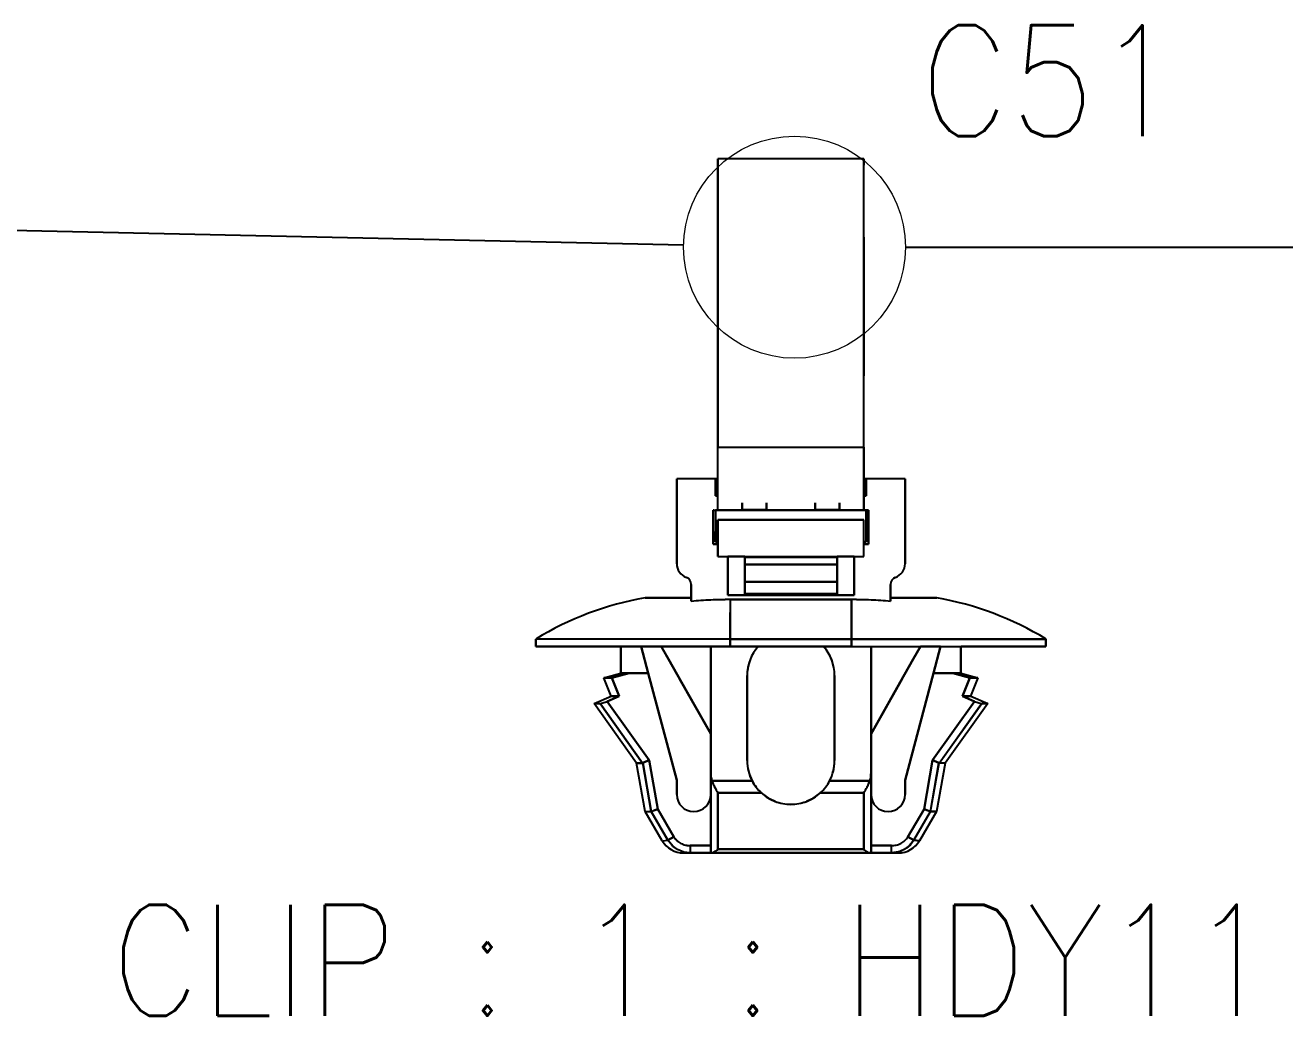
# Model space of a CAD drawing. Header units: inches. Extents: x 47316 to 59086, y 3141 to 11743.
# Drawn here: x 51145.6 to 51173.97, y 5806.72 to 5829.03 of the extents above; entities that cross this region are included whole.
import ezdxf

# ---------------------------------------------------------------- set-up
doc = ezdxf.new("R2010")
doc.units = ezdxf.units.IN
doc.header["$MEASUREMENT"] = 0
doc.styles.get("Standard").update_dxf_attribs({"font": ''})
doc.styles.get('Standard').set_extended_font_data('SimSun')
doc.linetypes.add('_VH_OTCON', pattern='A,0.0001,[7,VeSys.shx,S=0.1,R=0,X=0,Y=0],-0.4,[7,VeSys.shx,S=0.1,R=0,X=0,Y=0],-0.4,["X",Standard,S=1,R=0,X=-0.5,Y=-0.5],-0.0001,[7,VeSys.shx,S=0.1,R=0,X=0,Y=0],-0.4', length=1.2002)

msp = doc.modelspace()

# ---------------------------------------------------------------- linework, layer by layer
at = {"color": 7, "ltscale": 0.378897}
msp.add_line((51161.205, 5826.023), (51161.205, 5819.523), dxfattribs=at)
at = {"color": 7, "ltscale": 0.15}
for p, q in [((51164.489, 5826.023), (51161.205, 5826.023)), ((51161.205, 5819.523), (51164.489, 5819.523)), ((51161.205, 5819.523), (51164.489, 5819.523)), ((51164.489, 5817.887), (51161.205, 5817.887)), ((51161.205, 5817.887), (51164.489, 5817.887)), ((51161.205, 5817.066), (51164.489, 5817.066)), ((51161.205, 5817.066), (51164.489, 5817.066)), ((51164.489, 5810.471), (51161.205, 5810.471)), ((51161.205, 5810.471), (51164.489, 5810.471))]:
    msp.add_line(p, q, dxfattribs=at)
at = {"color": 7, "ltscale": 0.215019}
msp.add_line((51161.205, 5821.556), (51161.205, 5826.023), dxfattribs=at)
at = {"color": 7, "ltscale": 0.315749}
msp.add_line((51161.205, 5826.023), (51161.205, 5820.085), dxfattribs=at)
at = {"color": 7, "ltscale": 0.378905}
msp.add_line((51161.205, 5819.523), (51161.205, 5826.023), dxfattribs=at)
at = {"color": 7, "ltscale": 0.315758}
msp.add_line((51161.205, 5826.023), (51161.205, 5820.085), dxfattribs=at)
at = {"color": 7, "ltscale": 0.378893}
msp.add_line((51164.489, 5819.523), (51164.489, 5826.023), dxfattribs=at)
at = {"color": 7, "ltscale": 0.0272}
msp.add_line((51164.489, 5825.876), (51164.489, 5826.023), dxfattribs=at)
at = {"color": 7, "ltscale": 0.37888}
msp.add_line((51164.489, 5819.523), (51164.489, 5826.023), dxfattribs=at)
at = {"color": 7, "ltscale": 0.027199}
msp.add_line((51164.489, 5826.023), (51164.489, 5825.876), dxfattribs=at)
at = {"color": 7, "ltscale": 0.179182}
msp.add_line((51161.205, 5821.779), (51161.205, 5825.702), dxfattribs=at)
at = {"color": 0, "linetype": '_VH_OTCON', "ltscale": 5}
for p, q in [((51119.429, 5824.974), (51160.43, 5824.083)), ((51165.429, 5824.029), (51218.929, 5824.029))]:
    msp.add_line(p, q, dxfattribs=at)
at = {"color": 7, "ltscale": 0.142589}
msp.add_line((51164.489, 5824.257), (51164.489, 5821.135), dxfattribs=at)
at = {"color": 7, "ltscale": 0.142593}
msp.add_line((51164.489, 5821.134), (51164.489, 5824.256), dxfattribs=at)
at = {"color": 7, "ltscale": 0.026669}
for p, q in [((51161.205, 5821.779), (51161.205, 5821.195)), ((51161.205, 5821.195), (51161.205, 5821.779)), ((51161.205, 5821.556), (51161.205, 5820.973))]:
    msp.add_line(p, q, dxfattribs=at)
at = {"color": 7, "ltscale": 0.108633}
msp.add_line((51161.205, 5818.817), (51161.205, 5821.195), dxfattribs=at)
at = {"color": 7, "ltscale": 0.076392}
msp.add_line((51161.205, 5819.523), (51161.205, 5821.195), dxfattribs=at)
at = {"color": 7, "ltscale": 0.098454}
msp.add_line((51161.205, 5818.817), (51161.205, 5820.973), dxfattribs=at)
at = {"color": 7, "ltscale": 0.057913}
msp.add_line((51161.205, 5818.817), (51161.205, 5820.085), dxfattribs=at)
at = {"color": 7, "ltscale": 0.0644}
for p, q in [((51161.205, 5818.114), (51161.205, 5819.523)), ((51161.205, 5818.114), (51161.205, 5819.523)), ((51164.489, 5819.523), (51164.489, 5818.114)), ((51164.489, 5818.114), (51164.489, 5819.523))]:
    msp.add_line(p, q, dxfattribs=at)
at = {"color": 7, "ltscale": 0.025}
for p, q in [((51160.275, 5818.27), (51160.275, 5818.817)), ((51162.3, 5818.114), (51161.752, 5818.114)), ((51162.3, 5818.114), (51161.752, 5818.114)), ((51162.3, 5818.106), (51161.752, 5818.106)), ((51163.941, 5818.114), (51163.394, 5818.114)), ((51163.941, 5818.114), (51163.394, 5818.114))]:
    msp.add_line(p, q, dxfattribs=at)
at = {"color": 7, "ltscale": 0.039999}
for p, q in [((51161.15, 5818.817), (51160.275, 5818.817)), ((51161.15, 5818.817), (51160.275, 5818.817)), ((51165.419, 5818.817), (51164.543, 5818.817)), ((51165.419, 5818.817), (51164.543, 5818.817))]:
    msp.add_line(p, q, dxfattribs=at)
at = {"color": 7, "ltscale": 0.022501}
for p, q in [((51160.275, 5818.817), (51160.275, 5818.325)), ((51160.275, 5818.817), (51160.275, 5818.325)), ((51165.419, 5818.817), (51165.419, 5818.325)), ((51165.419, 5818.325), (51165.419, 5818.817))]:
    msp.add_line(p, q, dxfattribs=at)
at = {"color": 7, "ltscale": 0.0175}
for p, q in [((51161.15, 5818.817), (51161.15, 5818.434)), ((51161.15, 5818.817), (51161.15, 5818.434)), ((51161.15, 5818.434), (51161.15, 5818.817)), ((51164.543, 5818.817), (51164.543, 5818.434)), ((51164.543, 5818.434), (51164.543, 5818.817))]:
    msp.add_line(p, q, dxfattribs=at)
at = {"color": 7, "ltscale": 0.002499}
for p, q in [((51161.205, 5818.817), (51161.15, 5818.817)), ((51164.543, 5818.817), (51164.489, 5818.817)), ((51161.15, 5818.434), (51161.205, 5818.434)), ((51161.205, 5818.434), (51161.15, 5818.434)), ((51164.489, 5818.434), (51164.543, 5818.434)), ((51164.543, 5818.434), (51164.489, 5818.434)), ((51161.096, 5818.106), (51161.15, 5818.106)), ((51161.096, 5818.106), (51161.15, 5818.106)), ((51164.598, 5818.106), (51164.543, 5818.106)), ((51164.543, 5818.106), (51164.598, 5818.106)), ((51164.543, 5818.106), (51164.598, 5818.106)), ((51161.15, 5817.394), (51161.205, 5817.394)), ((51161.205, 5817.394), (51161.15, 5817.394)), ((51161.15, 5817.394), (51161.205, 5817.394)), ((51164.489, 5817.394), (51164.543, 5817.394)), ((51164.543, 5817.394), (51164.489, 5817.394)), ((51164.489, 5817.394), (51164.543, 5817.394))]:
    msp.add_line(p, q, dxfattribs=at)
at = {"color": 7, "ltscale": 2.6e-05}
for p, q in [((51161.15, 5818.817), (51161.15, 5818.817)), ((51164.543, 5818.817), (51164.543, 5818.817))]:
    msp.add_line(p, q, dxfattribs=at)
at = {"color": 7, "ltscale": 0.064999}
for p, q in [((51160.275, 5818.325), (51160.275, 5816.902)), ((51160.275, 5818.325), (51160.275, 5816.902)), ((51165.419, 5818.325), (51165.419, 5816.902)), ((51165.419, 5816.902), (51165.419, 5818.325))]:
    msp.add_line(p, q, dxfattribs=at)
at = {"color": 7, "ltscale": 0.0625}
msp.add_line((51160.275, 5816.902), (51160.275, 5818.27), dxfattribs=at)
at = {"color": 7, "ltscale": 0.0075}
for p, q in [((51161.752, 5818.106), (51161.752, 5818.27)), ((51161.752, 5818.27), (51161.752, 5818.106)), ((51162.3, 5818.27), (51162.3, 5818.106)), ((51162.3, 5818.106), (51162.3, 5818.27)), ((51163.394, 5818.106), (51163.394, 5818.27)), ((51163.394, 5818.27), (51163.394, 5818.106)), ((51163.941, 5818.27), (51163.941, 5818.106)), ((51163.941, 5818.106), (51163.941, 5818.27)), ((51157.1, 5815.205), (51157.1, 5815.041)), ((51157.1, 5815.041), (51157.1, 5815.205)), ((51161.479, 5815.205), (51161.479, 5815.041)), ((51161.479, 5815.041), (51161.479, 5815.205)), ((51164.215, 5815.041), (51164.215, 5815.205)), ((51164.215, 5815.205), (51164.215, 5815.041)), ((51168.593, 5815.205), (51168.593, 5815.041)), ((51168.593, 5815.041), (51168.593, 5815.205)), ((51160.582, 5810.553), (51160.582, 5810.389)), ((51160.582, 5810.553), (51160.582, 5810.389)), ((51161.041, 5810.389), (51161.041, 5810.553)), ((51165.111, 5810.389), (51165.111, 5810.553)), ((51165.111, 5810.389), (51165.111, 5810.553))]:
    msp.add_line(p, q, dxfattribs=at)
at = {"color": 7, "ltscale": 0.000629}
msp.add_line((51161.109, 5818.106), (51161.096, 5818.106), dxfattribs=at)
at = {"color": 7, "ltscale": 0.035001}
for p, q in [((51161.096, 5818.106), (51161.096, 5817.34)), ((51161.096, 5817.34), (51161.096, 5818.106)), ((51164.598, 5817.34), (51164.598, 5818.106)), ((51164.598, 5817.34), (51164.598, 5818.106)), ((51164.598, 5818.106), (51164.598, 5817.34)), ((51161.479, 5815.041), (51161.479, 5815.807)), ((51161.479, 5815.041), (51161.479, 5815.807))]:
    msp.add_line(p, q, dxfattribs=at)
at = {"color": 7, "ltscale": 0.154999}
for p, q in [((51161.15, 5818.106), (51164.543, 5818.106)), ((51164.543, 5818.106), (51161.15, 5818.106))]:
    msp.add_line(p, q, dxfattribs=at)
at = {"color": 7, "ltscale": 0.032501}
for p, q in [((51161.15, 5818.106), (51161.15, 5817.394)), ((51161.15, 5818.106), (51161.15, 5817.394)), ((51164.543, 5818.106), (51164.543, 5817.394)), ((51164.543, 5817.394), (51164.543, 5818.106))]:
    msp.add_line(p, q, dxfattribs=at)
at = {"color": 7, "ltscale": 0.021939}
msp.add_line((51161.15, 5818.106), (51161.15, 5817.625), dxfattribs=at)
at = {"color": 7, "ltscale": 0.000322}
msp.add_line((51162.3, 5818.106), (51162.3, 5818.113), dxfattribs=at)
at = {"color": 7, "ltscale": 0.023056}
msp.add_line((51163.899, 5818.106), (51163.394, 5818.106), dxfattribs=at)
at = {"color": 7, "ltscale": 0.000368}
msp.add_line((51163.941, 5818.114), (51163.941, 5818.106), dxfattribs=at)
at = {"color": 7, "ltscale": 0.0375}
for p, q in [((51161.205, 5817.887), (51161.205, 5817.066)), ((51161.205, 5817.066), (51161.205, 5817.887)), ((51164.489, 5817.066), (51164.489, 5817.887)), ((51164.489, 5817.066), (51164.489, 5817.887))]:
    msp.add_line(p, q, dxfattribs=at)
at = {"color": 7, "ltscale": 0.010562}
msp.add_line((51161.15, 5817.394), (51161.15, 5817.625), dxfattribs=at)
at = {"color": 7, "ltscale": 0.002502}
msp.add_line((51161.205, 5817.34), (51161.205, 5817.394), dxfattribs=at)
at = {"color": 7, "ltscale": 0.004999}
for p, q in [((51161.096, 5817.34), (51161.205, 5817.34)), ((51161.205, 5817.34), (51161.096, 5817.34)), ((51164.489, 5817.34), (51164.598, 5817.34)), ((51164.598, 5817.34), (51164.489, 5817.34))]:
    msp.add_line(p, q, dxfattribs=at)
at = {"color": 7, "ltscale": 0.040002}
for p, q in [((51161.424, 5817.066), (51161.424, 5816.19)), ((51161.424, 5816.19), (51161.424, 5817.066)), ((51164.27, 5816.19), (51164.27, 5817.066)), ((51164.27, 5816.19), (51164.27, 5817.066)), ((51164.27, 5817.066), (51164.27, 5816.19))]:
    msp.add_line(p, q, dxfattribs=at)
at = {"color": 7, "ltscale": 0.017502}
for p, q in [((51161.807, 5817.066), (51161.424, 5817.066)), ((51164.27, 5817.066), (51163.887, 5817.066))]:
    msp.add_line(p, q, dxfattribs=at)
at = {"color": 7, "ltscale": 0.00087}
for p, q in [((51161.807, 5817.047), (51161.807, 5817.066)), ((51161.807, 5817.066), (51161.807, 5817.047)), ((51163.887, 5817.047), (51163.887, 5817.066)), ((51163.887, 5817.066), (51163.887, 5817.047))]:
    msp.add_line(p, q, dxfattribs=at)
at = {"color": 7, "ltscale": 0.023952}
msp.add_line((51161.807, 5816.542), (51161.807, 5817.066), dxfattribs=at)
at = {"color": 7, "ltscale": 0.007443}
for p, q in [((51161.807, 5816.884), (51161.807, 5817.047)), ((51161.807, 5817.047), (51161.807, 5816.884)), ((51163.887, 5816.884), (51163.887, 5817.047)), ((51163.887, 5817.047), (51163.887, 5816.884))]:
    msp.add_line(p, q, dxfattribs=at)
at = {"color": 7, "ltscale": 0.095001}
for p, q in [((51161.807, 5817.047), (51163.887, 5817.047)), ((51163.887, 5817.047), (51161.807, 5817.047)), ((51161.807, 5816.884), (51163.887, 5816.884)), ((51163.887, 5816.884), (51161.807, 5816.884)), ((51163.887, 5816.493), (51161.807, 5816.493)), ((51161.807, 5816.493), (51163.887, 5816.493)), ((51163.887, 5816.222), (51161.807, 5816.222))]:
    msp.add_line(p, q, dxfattribs=at)
at = {"color": 7, "ltscale": 0.017839}
for p, q in [((51161.807, 5816.493), (51161.807, 5816.884)), ((51161.807, 5816.884), (51161.807, 5816.493)), ((51163.887, 5816.493), (51163.887, 5816.884)), ((51163.887, 5816.884), (51163.887, 5816.493))]:
    msp.add_line(p, q, dxfattribs=at)
at = {"color": 7, "ltscale": 0.013786}
msp.add_line((51160.603, 5816.135), (51160.603, 5816.437), dxfattribs=at)
at = {"color": 7, "ltscale": 0.017471}
for p, q in [((51160.603, 5816.055), (51160.603, 5816.437)), ((51165.091, 5816.055), (51165.091, 5816.437))]:
    msp.add_line(p, q, dxfattribs=at)
at = {"color": 7, "ltscale": 0.017476}
for p, q in [((51160.603, 5816.437), (51160.603, 5816.055)), ((51165.091, 5816.437), (51165.091, 5816.055))]:
    msp.add_line(p, q, dxfattribs=at)
at = {"color": 7, "ltscale": 0.014789}
msp.add_line((51161.807, 5816.514), (51161.807, 5816.19), dxfattribs=at)
at = {"color": 7, "ltscale": 0.013841}
for p, q in [((51161.807, 5816.19), (51161.807, 5816.493)), ((51163.887, 5816.493), (51163.887, 5816.19))]:
    msp.add_line(p, q, dxfattribs=at)
at = {"color": 7, "ltscale": 0.012407}
for p, q in [((51161.807, 5816.222), (51161.807, 5816.493)), ((51163.887, 5816.222), (51163.887, 5816.493))]:
    msp.add_line(p, q, dxfattribs=at)
at = {"color": 7, "ltscale": 0.047501}
for p, q in [((51159.563, 5816.135), (51160.603, 5816.135)), ((51160.603, 5816.135), (51159.563, 5816.135)), ((51165.091, 5816.135), (51166.131, 5816.135)), ((51166.131, 5816.135), (51165.091, 5816.135))]:
    msp.add_line(p, q, dxfattribs=at)
at = {"color": 7, "ltscale": 0.00369}
for p, q in [((51160.603, 5816.055), (51160.603, 5816.135)), ((51165.091, 5816.135), (51165.091, 5816.055))]:
    msp.add_line(p, q, dxfattribs=at)
at = {"color": 7, "ltscale": 0.129999}
for p, q in [((51161.424, 5816.19), (51164.27, 5816.19)), ((51164.27, 5816.19), (51161.424, 5816.19))]:
    msp.add_line(p, q, dxfattribs=at)
at = {"color": 7, "ltscale": 0.040567}
for p, q in [((51161.479, 5816.093), (51161.479, 5815.205)), ((51164.215, 5816.093), (51164.215, 5815.205))]:
    msp.add_line(p, q, dxfattribs=at)
at = {"color": 7, "ltscale": 0.125}
for p, q in [((51164.215, 5816.093), (51161.479, 5816.093)), ((51161.479, 5816.093), (51164.215, 5816.093)), ((51164.215, 5815.205), (51161.479, 5815.205)), ((51161.479, 5815.205), (51164.215, 5815.205)), ((51164.215, 5815.041), (51161.479, 5815.041)), ((51161.479, 5815.041), (51164.215, 5815.041))]:
    msp.add_line(p, q, dxfattribs=at)
at = {"color": 7, "ltscale": 0.040569}
for p, q in [((51161.479, 5816.093), (51161.479, 5815.205)), ((51164.215, 5815.205), (51164.215, 5816.093))]:
    msp.add_line(p, q, dxfattribs=at)
at = {"color": 7, "ltscale": 0.001447}
msp.add_line((51163.887, 5816.222), (51163.887, 5816.19), dxfattribs=at)
at = {"color": 7, "ltscale": 0.02751}
msp.add_line((51164.215, 5815.205), (51164.215, 5815.807), dxfattribs=at)
msp.add_line((51164.215, 5815.205), (51164.215, 5815.807), dxfattribs=at)
at = {"color": 7, "ltscale": 0.2}
for p, q in [((51161.479, 5815.205), (51157.1, 5815.205)), ((51161.479, 5815.205), (51157.1, 5815.205)), ((51168.593, 5815.205), (51164.215, 5815.205)), ((51164.215, 5815.205), (51168.593, 5815.205)), ((51161.479, 5815.041), (51157.1, 5815.041)), ((51157.1, 5815.041), (51161.479, 5815.041)), ((51164.215, 5815.041), (51168.593, 5815.041)), ((51164.215, 5815.041), (51168.593, 5815.041))]:
    msp.add_line(p, q, dxfattribs=at)
at = {"color": 7, "ltscale": 0.087396}
for p, q in [((51157.1, 5815.041), (51159.014, 5815.041)), ((51168.593, 5815.041), (51166.68, 5815.041)), ((51168.593, 5815.041), (51166.68, 5815.041))]:
    msp.add_line(p, q, dxfattribs=at)
at = {"color": 7, "ltscale": 0.0875}
for p, q in [((51159.016, 5815.041), (51157.1, 5815.041)), ((51161.862, 5812.469), (51161.862, 5814.384)), ((51161.862, 5814.384), (51161.862, 5812.469)), ((51163.832, 5814.384), (51163.832, 5812.469)), ((51163.832, 5812.469), (51163.832, 5814.384)), ((51163.832, 5812.469), (51163.832, 5814.384))]:
    msp.add_line(p, q, dxfattribs=at)
at = {"color": 7, "ltscale": 0.027499}
for p, q in [((51159.016, 5814.439), (51159.016, 5815.041)), ((51159.016, 5815.041), (51159.016, 5814.439)), ((51166.678, 5814.439), (51166.678, 5815.041)), ((51166.678, 5815.041), (51166.678, 5814.439))]:
    msp.add_line(p, q, dxfattribs=at)
at = {"color": 7, "ltscale": 0.028456}
for p, q in [((51159.634, 5814.439), (51159.473, 5815.041)), ((51159.473, 5815.041), (51159.634, 5814.439)), ((51166.06, 5814.439), (51166.22, 5815.041)), ((51166.22, 5815.041), (51166.06, 5814.439))]:
    msp.add_line(p, q, dxfattribs=at)
at = {"color": 7, "ltscale": 0.020602}
for p, q in [((51159.473, 5815.041), (51159.924, 5815.041)), ((51166.22, 5815.041), (51165.769, 5815.041)), ((51166.22, 5815.041), (51165.769, 5815.041))]:
    msp.add_line(p, q, dxfattribs=at)
at = {"color": 7, "ltscale": 0.020749}
msp.add_line((51159.928, 5815.041), (51159.473, 5815.041), dxfattribs=at)
at = {"color": 7, "ltscale": 0.015289}
msp.add_line((51160.092, 5814.751), (51159.927, 5815.042), dxfattribs=at)
at = {"color": 7, "ltscale": 0.015242}
for p, q in [((51159.928, 5815.041), (51160.092, 5814.751)), ((51165.602, 5814.751), (51165.766, 5815.041))]:
    msp.add_line(p, q, dxfattribs=at)
at = {"color": 7, "ltscale": 0.089999}
for p, q in [((51161.041, 5815.041), (51161.041, 5813.071)), ((51161.041, 5813.071), (51161.041, 5815.041)), ((51164.653, 5813.071), (51164.653, 5815.041)), ((51164.653, 5815.041), (51164.653, 5813.071))]:
    msp.add_line(p, q, dxfattribs=at)
at = {"color": 7, "ltscale": 0.015215}
msp.add_line((51165.766, 5815.041), (51165.602, 5814.751), dxfattribs=at)
at = {"color": 7, "ltscale": 0.02697}
msp.add_line((51160.382, 5814.236), (51160.092, 5814.751), dxfattribs=at)
at = {"color": 7, "ltscale": 0.026985}
for p, q in [((51160.092, 5814.751), (51160.382, 5814.236)), ((51165.311, 5814.236), (51165.602, 5814.751))]:
    msp.add_line(p, q, dxfattribs=at)
at = {"color": 7, "ltscale": 0.02701}
msp.add_line((51165.602, 5814.751), (51165.311, 5814.236), dxfattribs=at)
at = {"color": 7, "ltscale": 0.018183}
msp.add_line((51158.633, 5814.329), (51159.016, 5814.439), dxfattribs=at)
at = {"color": 7, "ltscale": 0.008429}
for p, q in [((51158.817, 5814.329), (51158.633, 5814.329)), ((51166.712, 5813.919), (51166.896, 5813.919))]:
    msp.add_line(p, q, dxfattribs=at)
at = {"color": 7, "ltscale": 0.020195}
for p, q in [((51158.797, 5813.919), (51158.633, 5814.329)), ((51158.817, 5814.329), (51158.982, 5813.919)), ((51158.982, 5813.919), (51158.817, 5814.329)), ((51166.876, 5814.329), (51166.712, 5813.919)), ((51166.712, 5813.919), (51166.876, 5814.329)), ((51167.061, 5814.329), (51166.896, 5813.919))]:
    msp.add_line(p, q, dxfattribs=at)
at = {"color": 7, "ltscale": 0.008438}
msp.add_line((51158.633, 5814.329), (51158.818, 5814.329), dxfattribs=at)
at = {"color": 7, "ltscale": 0.002185}
msp.add_line((51158.724, 5814.329), (51158.676, 5814.329), dxfattribs=at)
at = {"color": 7, "ltscale": 0.018199}
for p, q in [((51159.201, 5814.439), (51158.817, 5814.329)), ((51158.817, 5814.329), (51159.201, 5814.439)), ((51166.493, 5814.439), (51166.876, 5814.329)), ((51166.876, 5814.329), (51166.493, 5814.439))]:
    msp.add_line(p, q, dxfattribs=at)
at = {"color": 7, "ltscale": 0.000342}
for p, q in [((51159.023, 5814.439), (51159.016, 5814.439)), ((51166.678, 5814.439), (51166.67, 5814.439))]:
    msp.add_line(p, q, dxfattribs=at)
at = {"color": 7, "ltscale": 0.006641}
msp.add_line((51159.016, 5814.439), (51159.161, 5814.439), dxfattribs=at)
at = {"color": 7, "ltscale": 0.002142}
msp.add_line((51159.063, 5814.439), (51159.016, 5814.439), dxfattribs=at)
at = {"color": 7, "ltscale": 0.00033}
for p, q in [((51159.016, 5814.439), (51159.023, 5814.439)), ((51166.671, 5814.439), (51166.678, 5814.439)), ((51166.896, 5813.919), (51166.889, 5813.919))]:
    msp.add_line(p, q, dxfattribs=at)
at = {"color": 7, "ltscale": 0.002136}
msp.add_line((51159.016, 5814.439), (51159.063, 5814.439), dxfattribs=at)
at = {"color": 7, "ltscale": 0.001825}
msp.add_line((51159.023, 5814.439), (51159.063, 5814.439), dxfattribs=at)
at = {"color": 7, "ltscale": 0.003674}
for p, q in [((51159.104, 5814.439), (51159.023, 5814.439)), ((51166.67, 5814.439), (51166.59, 5814.439))]:
    msp.add_line(p, q, dxfattribs=at)
at = {"color": 7, "ltscale": 0.006299}
msp.add_line((51159.201, 5814.439), (51159.063, 5814.439), dxfattribs=at)
at = {"color": 7, "ltscale": 0.006305}
msp.add_line((51159.063, 5814.439), (51159.201, 5814.439), dxfattribs=at)
at = {"color": 7, "ltscale": 0.00329}
msp.add_line((51159.176, 5814.439), (51159.104, 5814.439), dxfattribs=at)
at = {"color": 7, "ltscale": 0.019785}
for p, q in [((51159.634, 5814.439), (51159.201, 5814.439)), ((51159.201, 5814.439), (51159.634, 5814.439)), ((51166.06, 5814.439), (51166.493, 5814.439)), ((51166.493, 5814.439), (51166.06, 5814.439))]:
    msp.add_line(p, q, dxfattribs=at)
at = {"color": 7, "ltscale": 0.11383}
for p, q in [((51160.275, 5812.031), (51159.634, 5814.439)), ((51159.634, 5814.439), (51160.275, 5812.031)), ((51165.419, 5812.031), (51166.06, 5814.439)), ((51166.06, 5814.439), (51165.419, 5812.031))]:
    msp.add_line(p, q, dxfattribs=at)
at = {"color": 7, "ltscale": 0.065039}
msp.add_line((51161.041, 5813.071), (51160.341, 5814.31), dxfattribs=at)
at = {"color": 7, "ltscale": 0.064963}
msp.add_line((51165.352, 5814.309), (51164.653, 5813.071), dxfattribs=at)
at = {"color": 7, "ltscale": 0.008441}
for p, q in [((51166.678, 5814.439), (51166.493, 5814.439)), ((51166.493, 5814.439), (51166.678, 5814.439)), ((51166.897, 5813.919), (51166.712, 5813.919))]:
    msp.add_line(p, q, dxfattribs=at)
at = {"color": 7, "ltscale": 0.008432}
msp.add_line((51166.493, 5814.439), (51166.678, 5814.439), dxfattribs=at)
at = {"color": 7, "ltscale": 0.00434}
msp.add_line((51166.59, 5814.439), (51166.495, 5814.439), dxfattribs=at)
at = {"color": 7, "ltscale": 0.002209}
msp.add_line((51166.622, 5814.439), (51166.671, 5814.439), dxfattribs=at)
at = {"color": 7, "ltscale": 0.000286}
for p, q in [((51166.676, 5814.437), (51166.67, 5814.439)), ((51166.67, 5814.439), (51166.676, 5814.437))]:
    msp.add_line(p, q, dxfattribs=at)
at = {"color": 7, "ltscale": 0.018174}
msp.add_line((51166.678, 5814.439), (51167.06, 5814.329), dxfattribs=at)
at = {"color": 7, "ltscale": 0.004681}
for p, q in [((51166.979, 5814.329), (51166.876, 5814.329)), ((51166.876, 5814.329), (51166.979, 5814.329))]:
    msp.add_line(p, q, dxfattribs=at)
at = {"color": 7, "ltscale": 0.002823}
msp.add_line((51167.04, 5814.329), (51166.979, 5814.329), dxfattribs=at)
at = {"color": 7, "ltscale": 0.00282}
for p, q in [((51166.979, 5814.329), (51167.04, 5814.329)), ((51158.817, 5813.919), (51158.879, 5813.919))]:
    msp.add_line(p, q, dxfattribs=at)
at = {"color": 7, "ltscale": 0.000925}
msp.add_line((51167.061, 5814.329), (51167.04, 5814.329), dxfattribs=at)
at = {"color": 7, "ltscale": 0.000912}
for p, q in [((51167.04, 5814.329), (51167.06, 5814.329)), ((51158.797, 5813.919), (51158.817, 5813.919))]:
    msp.add_line(p, q, dxfattribs=at)
at = {"color": 7, "ltscale": 0.06116}
msp.add_line((51161.041, 5813.071), (51160.382, 5814.236), dxfattribs=at)
at = {"color": 7, "ltscale": 0.061156}
for p, q in [((51160.382, 5814.236), (51161.041, 5813.071)), ((51164.653, 5813.071), (51165.311, 5814.236))]:
    msp.add_line(p, q, dxfattribs=at)
at = {"color": 7, "ltscale": 0.040697}
msp.add_line((51161.041, 5813.274), (51161.041, 5814.165), dxfattribs=at)
at = {"color": 7, "ltscale": 0.040701}
msp.add_line((51161.041, 5814.165), (51161.041, 5813.274), dxfattribs=at)
at = {"color": 7, "ltscale": 0.061161}
msp.add_line((51165.311, 5814.236), (51164.653, 5813.071), dxfattribs=at)
at = {"color": 7, "ltscale": 0.019}
msp.add_line((51158.414, 5813.755), (51158.797, 5813.919), dxfattribs=at)
at = {"color": 7, "ltscale": 4.3e-05}
msp.add_line((51158.414, 5813.755), (51158.415, 5813.755), dxfattribs=at)
at = {"color": 7, "ltscale": 0.075271}
for p, q in [((51159.372, 5812.414), (51158.414, 5813.755)), ((51158.549, 5813.755), (51159.507, 5812.414)), ((51159.507, 5812.414), (51158.549, 5813.755)), ((51166.187, 5812.414), (51167.145, 5813.755)), ((51167.28, 5813.755), (51166.322, 5812.414))]:
    msp.add_line(p, q, dxfattribs=at)
at = {"color": 7, "ltscale": 4.9e-05}
msp.add_line((51158.414, 5813.755), (51158.415, 5813.755), dxfattribs=at)
at = {"color": 7, "ltscale": 0.000903}
msp.add_line((51158.415, 5813.755), (51158.435, 5813.755), dxfattribs=at)
at = {"color": 7, "ltscale": 0.000916}
msp.add_line((51158.415, 5813.755), (51158.435, 5813.755), dxfattribs=at)
at = {"color": 7, "ltscale": 0.005222}
msp.add_line((51158.435, 5813.755), (51158.549, 5813.755), dxfattribs=at)
at = {"color": 7, "ltscale": 0.005249}
msp.add_line((51158.435, 5813.755), (51158.55, 5813.755), dxfattribs=at)
at = {"color": 7, "ltscale": 0.013619}
for p, q in [((51158.982, 5813.919), (51158.708, 5813.802)), ((51158.708, 5813.802), (51158.982, 5813.919)), ((51166.712, 5813.919), (51166.986, 5813.802)), ((51166.986, 5813.802), (51166.712, 5813.919))]:
    msp.add_line(p, q, dxfattribs=at)
at = {"color": 7, "ltscale": 0.074459}
for p, q in [((51158.708, 5813.802), (51159.655, 5812.475)), ((51159.655, 5812.475), (51158.708, 5813.802)), ((51166.986, 5813.802), (51166.038, 5812.475)), ((51166.038, 5812.475), (51166.986, 5813.802))]:
    msp.add_line(p, q, dxfattribs=at)
at = {"color": 7, "ltscale": 0.0009}
msp.add_line((51158.816, 5813.919), (51158.797, 5813.919), dxfattribs=at)
at = {"color": 7, "ltscale": 0.002856}
msp.add_line((51158.804, 5813.919), (51158.867, 5813.919), dxfattribs=at)
at = {"color": 7, "ltscale": 0.002869}
msp.add_line((51158.867, 5813.919), (51158.804, 5813.919), dxfattribs=at)
at = {"color": 7, "ltscale": 0.002832}
msp.add_line((51158.878, 5813.919), (51158.816, 5813.919), dxfattribs=at)
at = {"color": 7, "ltscale": 0.004715}
msp.add_line((51158.982, 5813.919), (51158.878, 5813.919), dxfattribs=at)
at = {"color": 7, "ltscale": 0.004687}
msp.add_line((51158.879, 5813.919), (51158.982, 5813.919), dxfattribs=at)
at = {"color": 7, "ltscale": 0.075264}
msp.add_line((51166.187, 5812.414), (51167.144, 5813.755), dxfattribs=at)
at = {"color": 7, "ltscale": 0.004291}
msp.add_line((51166.806, 5813.919), (51166.712, 5813.919), dxfattribs=at)
at = {"color": 7, "ltscale": 0.003809}
msp.add_line((51166.889, 5813.919), (51166.806, 5813.919), dxfattribs=at)
at = {"color": 7, "ltscale": 0.001593}
msp.add_line((51166.855, 5813.919), (51166.89, 5813.919), dxfattribs=at)
at = {"color": 7, "ltscale": 0.000327}
msp.add_line((51166.89, 5813.919), (51166.897, 5813.919), dxfattribs=at)
at = {"color": 7, "ltscale": 0.019025}
msp.add_line((51166.897, 5813.919), (51167.28, 5813.755), dxfattribs=at)
at = {"color": 7, "ltscale": 0.006177}
msp.add_line((51167.144, 5813.755), (51167.28, 5813.755), dxfattribs=at)
at = {"color": 7, "ltscale": 0.006165}
for p, q in [((51167.28, 5813.755), (51167.145, 5813.755)), ((51166.322, 5812.414), (51166.187, 5812.414)), ((51166.322, 5812.414), (51166.187, 5812.414))]:
    msp.add_line(p, q, dxfattribs=at)
at = {"color": 7, "ltscale": 0.039936}
for p, q in [((51161.041, 5813.071), (51161.041, 5812.196)), ((51161.041, 5812.196), (51161.041, 5813.071)), ((51164.653, 5812.196), (51164.653, 5813.071)), ((51164.653, 5813.071), (51164.653, 5812.196))]:
    msp.add_line(p, q, dxfattribs=at)
at = {"color": 7, "ltscale": 0.048712}
msp.add_line((51161.041, 5812.004), (51161.041, 5813.071), dxfattribs=at)
at = {"color": 7, "ltscale": 0.006168}
for p, q in [((51159.507, 5812.414), (51159.372, 5812.414)), ((51159.372, 5812.414), (51159.507, 5812.414))]:
    msp.add_line(p, q, dxfattribs=at)
at = {"color": 7, "ltscale": 0.05076}
for p, q in [((51159.563, 5811.319), (51159.372, 5812.414)), ((51166.322, 5812.414), (51166.13, 5811.319))]:
    msp.add_line(p, q, dxfattribs=at)
at = {"color": 7, "ltscale": 0.002621}
for p, q in [((51159.511, 5812.415), (51159.564, 5812.437)), ((51159.564, 5812.437), (51159.511, 5812.415)), ((51166.13, 5812.437), (51166.183, 5812.415)), ((51166.183, 5812.415), (51166.13, 5812.437))]:
    msp.add_line(p, q, dxfattribs=at)
at = {"color": 7, "ltscale": 0.050773}
for p, q in [((51159.511, 5812.415), (51159.702, 5811.32)), ((51159.702, 5811.32), (51159.511, 5812.415)), ((51165.991, 5811.32), (51166.183, 5812.415))]:
    msp.add_line(p, q, dxfattribs=at)
at = {"color": 7, "ltscale": 0.000205}
for p, q in [((51159.564, 5812.437), (51159.568, 5812.439)), ((51159.568, 5812.439), (51159.564, 5812.437)), ((51166.126, 5812.439), (51166.13, 5812.437)), ((51166.13, 5812.437), (51166.126, 5812.439))]:
    msp.add_line(p, q, dxfattribs=at)
at = {"color": 7, "ltscale": 0.004321}
for p, q in [((51159.568, 5812.439), (51159.655, 5812.475)), ((51159.655, 5812.475), (51159.568, 5812.439)), ((51166.038, 5812.475), (51166.126, 5812.439)), ((51166.126, 5812.439), (51166.038, 5812.475))]:
    msp.add_line(p, q, dxfattribs=at)
at = {"color": 7, "ltscale": 0.051095}
for p, q in [((51159.655, 5812.475), (51159.848, 5811.373)), ((51159.848, 5811.373), (51159.655, 5812.475)), ((51166.038, 5812.475), (51165.846, 5811.373)), ((51165.846, 5811.373), (51166.038, 5812.475))]:
    msp.add_line(p, q, dxfattribs=at)
at = {"color": 7, "ltscale": 0.050769}
msp.add_line((51165.991, 5811.32), (51166.186, 5812.414), dxfattribs=at)
at = {"color": 7, "ltscale": 0.014999}
for p, q in [((51160.275, 5811.702), (51160.275, 5812.031)), ((51160.275, 5812.031), (51160.275, 5811.702)), ((51165.419, 5811.702), (51165.419, 5812.031)), ((51165.419, 5811.702), (51165.419, 5812.031)), ((51165.419, 5812.031), (51165.419, 5811.702))]:
    msp.add_line(p, q, dxfattribs=at)
at = {"color": 7, "ltscale": 0.082565}
for p, q in [((51161.041, 5810.389), (51161.041, 5812.196)), ((51161.041, 5812.196), (51161.041, 5810.389)), ((51164.653, 5812.196), (51164.653, 5810.389)), ((51164.653, 5810.389), (51164.653, 5812.196))]:
    msp.add_line(p, q, dxfattribs=at)
at = {"color": 7, "ltscale": 0.008279}
msp.add_line((51161.041, 5811.823), (51161.041, 5812.004), dxfattribs=at)
at = {"color": 7, "ltscale": 0.041339}
for p, q in [((51161.069, 5812.013), (51161.974, 5812.013)), ((51161.974, 5812.013), (51161.069, 5812.013)), ((51163.72, 5812.013), (51164.625, 5812.013)), ((51164.625, 5812.013), (51163.72, 5812.013))]:
    msp.add_line(p, q, dxfattribs=at)
at = {"color": 7, "ltscale": 0.002634}
for p, q in [((51161.069, 5812.013), (51161.089, 5811.959)), ((51164.605, 5811.959), (51164.625, 5812.013))]:
    msp.add_line(p, q, dxfattribs=at)
at = {"color": 7, "ltscale": 0.002635}
for p, q in [((51161.089, 5811.959), (51161.069, 5812.013)), ((51164.625, 5812.013), (51164.605, 5811.959))]:
    msp.add_line(p, q, dxfattribs=at)
at = {"color": 7, "ltscale": 0.005516}
msp.add_line((51161.041, 5811.702), (51161.041, 5811.823), dxfattribs=at)
at = {"color": 7, "ltscale": 0.044711}
for p, q in [((51162.184, 5811.74), (51161.205, 5811.74)), ((51161.205, 5811.74), (51162.184, 5811.74)), ((51164.489, 5811.74), (51163.51, 5811.74)), ((51163.51, 5811.74), (51164.489, 5811.74))]:
    msp.add_line(p, q, dxfattribs=at)
at = {"color": 7, "ltscale": 0.057954}
for p, q in [((51161.205, 5811.74), (51161.205, 5810.471)), ((51161.205, 5810.471), (51161.205, 5811.74)), ((51164.489, 5810.471), (51164.489, 5811.74)), ((51164.489, 5811.74), (51164.489, 5810.471))]:
    msp.add_line(p, q, dxfattribs=at)
at = {"color": 7, "ltscale": 0.001863}
msp.add_line((51162.155, 5811.767), (51162.185, 5811.739), dxfattribs=at)
at = {"color": 7, "ltscale": 0.000505}
msp.add_line((51162.184, 5811.74), (51162.176, 5811.748), dxfattribs=at)
at = {"color": 7, "ltscale": 0.000598}
msp.add_line((51163.51, 5811.74), (51163.519, 5811.749), dxfattribs=at)
at = {"color": 7, "ltscale": 0.052501}
msp.add_line((51161.041, 5810.553), (51161.041, 5811.702), dxfattribs=at)
at = {"color": 7, "ltscale": 0.006223}
for p, q in [((51159.563, 5811.319), (51159.7, 5811.319)), ((51159.563, 5811.319), (51159.7, 5811.319)), ((51166.13, 5811.319), (51165.994, 5811.319))]:
    msp.add_line(p, q, dxfattribs=at)
at = {"color": 7, "ltscale": 0.034946}
for p, q in [((51159.951, 5810.66), (51159.563, 5811.319)), ((51166.13, 5811.319), (51165.742, 5810.66))]:
    msp.add_line(p, q, dxfattribs=at)
at = {"color": 7, "ltscale": 0.034208}
for p, q in [((51160.079, 5810.674), (51159.7, 5811.319)), ((51165.614, 5810.674), (51165.994, 5811.319))]:
    msp.add_line(p, q, dxfattribs=at)
at = {"color": 7, "ltscale": 0.000128}
for p, q in [((51159.702, 5811.319), (51159.7, 5811.319)), ((51165.994, 5811.319), (51165.991, 5811.319)), ((51165.991, 5811.319), (51165.994, 5811.319))]:
    msp.add_line(p, q, dxfattribs=at)
at = {"color": 7, "ltscale": 0.002806}
for p, q in [((51159.702, 5811.32), (51159.76, 5811.341)), ((51165.934, 5811.341), (51165.991, 5811.32))]:
    msp.add_line(p, q, dxfattribs=at)
at = {"color": 7, "ltscale": 0.00266}
for p, q in [((51159.757, 5811.34), (51159.702, 5811.32)), ((51165.991, 5811.32), (51165.936, 5811.34))]:
    msp.add_line(p, q, dxfattribs=at)
at = {"color": 7, "ltscale": 0.034163}
for p, q in [((51159.702, 5811.32), (51160.079, 5810.674)), ((51165.614, 5810.674), (51165.991, 5811.32))]:
    msp.add_line(p, q, dxfattribs=at)
at = {"color": 7, "ltscale": 0.004276}
for p, q in [((51159.76, 5811.341), (51159.848, 5811.373)), ((51159.848, 5811.373), (51159.76, 5811.341)), ((51165.933, 5811.341), (51165.846, 5811.373)), ((51165.846, 5811.373), (51165.934, 5811.341))]:
    msp.add_line(p, q, dxfattribs=at)
at = {"color": 7, "ltscale": 0.0329}
for p, q in [((51159.848, 5811.373), (51160.213, 5810.753)), ((51160.213, 5810.753), (51159.848, 5811.373)), ((51165.846, 5811.373), (51165.481, 5810.753)), ((51165.481, 5810.753), (51165.846, 5811.373))]:
    msp.add_line(p, q, dxfattribs=at)
at = {"color": 7, "ltscale": 0.006219}
msp.add_line((51165.994, 5811.319), (51166.13, 5811.319), dxfattribs=at)
at = {"color": 7, "ltscale": 0.005864}
msp.add_line((51159.952, 5810.659), (51160.079, 5810.674), dxfattribs=at)
at = {"color": 7, "ltscale": 0.005865}
for p, q in [((51159.952, 5810.659), (51160.079, 5810.674)), ((51165.614, 5810.674), (51165.742, 5810.659))]:
    msp.add_line(p, q, dxfattribs=at)
at = {"color": 7, "ltscale": 0.007092}
for p, q in [((51160.213, 5810.753), (51160.079, 5810.674)), ((51160.079, 5810.674), (51160.213, 5810.753)), ((51165.614, 5810.674), (51165.481, 5810.753)), ((51165.481, 5810.753), (51165.614, 5810.674))]:
    msp.add_line(p, q, dxfattribs=at)
at = {"color": 7, "ltscale": 0.00587}
msp.add_line((51165.742, 5810.659), (51165.614, 5810.674), dxfattribs=at)
at = {"color": 7, "ltscale": 0.015717}
msp.add_line((51160.424, 5810.389), (51160.768, 5810.389), dxfattribs=at)
at = {"color": 7, "ltscale": 0.015729}
msp.add_line((51160.768, 5810.389), (51160.424, 5810.389), dxfattribs=at)
at = {"color": 7, "ltscale": 0.020941}
for p, q in [((51160.582, 5810.553), (51161.041, 5810.553)), ((51161.041, 5810.553), (51160.582, 5810.553)), ((51161.041, 5810.389), (51160.582, 5810.389)), ((51160.582, 5810.389), (51161.041, 5810.389)), ((51165.111, 5810.553), (51164.653, 5810.553)), ((51164.653, 5810.553), (51165.111, 5810.553)), ((51165.111, 5810.389), (51164.653, 5810.389)), ((51164.653, 5810.389), (51165.111, 5810.389))]:
    msp.add_line(p, q, dxfattribs=at)
at = {"color": 7, "ltscale": 0.012512}
for p, q in [((51161.042, 5810.389), (51160.768, 5810.389)), ((51164.926, 5810.389), (51164.652, 5810.389))]:
    msp.add_line(p, q, dxfattribs=at)
at = {"color": 7, "ltscale": 0.000995}
for p, q in [((51161.063, 5810.389), (51161.041, 5810.389)), ((51161.041, 5810.389), (51161.063, 5810.389)), ((51164.653, 5810.389), (51164.631, 5810.389)), ((51164.631, 5810.389), (51164.653, 5810.389))]:
    msp.add_line(p, q, dxfattribs=at)
at = {"color": 7, "ltscale": 0.163214}
msp.add_line((51164.633, 5810.389), (51161.06, 5810.389), dxfattribs=at)
at = {"color": 7, "ltscale": 0.163013}
msp.add_line((51161.063, 5810.389), (51164.631, 5810.389), dxfattribs=at)
at = {"color": 7, "ltscale": 0.000399}
msp.add_line((51164.625, 5810.39), (51164.633, 5810.389), dxfattribs=at)
at = {"color": 7, "ltscale": 0.012915}
msp.add_line((51165.208, 5810.389), (51164.926, 5810.389), dxfattribs=at)
at = {"color": 7, "ltscale": 0.006183}
msp.add_line((51165.247, 5810.389), (51165.111, 5810.389), dxfattribs=at)
at = {"color": 7, "ltscale": 0.007248}
msp.add_line((51165.111, 5810.389), (51165.27, 5810.389), dxfattribs=at)
at = {"color": 7, "ltscale": 0.004422}
msp.add_line((51165.112, 5810.389), (51165.208, 5810.389), dxfattribs=at)
at = {"color": 7, "ltscale": 0.001605}
msp.add_line((51165.226, 5810.389), (51165.261, 5810.389), dxfattribs=at)
at = {"color": 7}
for points in [[(51162.491, 5811.55), (51162.38, 5811.601), (51162.184, 5811.74)], [(51163.51, 5811.74), (51163.314, 5811.601), (51163.202, 5811.55)], [(51160.582, 5810.389), (51160.432, 5810.409), (51160.292, 5810.466), (51160.171, 5810.556), (51160.079, 5810.674)], [(51160.582, 5810.389), (51160.434, 5810.408), (51160.295, 5810.463), (51160.196, 5810.532), (51160.079, 5810.674)], [(51165.614, 5810.674), (51165.522, 5810.555), (51165.401, 5810.465), (51165.261, 5810.409), (51165.111, 5810.389)], [(51165.614, 5810.674), (51165.541, 5810.574), (51165.448, 5810.494), (51165.315, 5810.425), (51165.111, 5810.389)]]:
    msp.add_lwpolyline(points, dxfattribs=at)
at = {"color": 0, "linetype": 'Continuous', "lineweight": 15}
msp.add_circle((51162.929, 5824.029), 2.5, dxfattribs=at)
at = {"color": 7}
for centre, radius, start, end in [((51160.603, 5816.902), 0.328, 179.9994, 250.5293), ((51160.603, 5816.902), 0.328, 180, 250.5288), ((51160.603, 5816.902), 0.328, 179.9994, 250.5294), ((51165.091, 5816.902), 0.328, 289.4712, 0), ((51165.091, 5816.902), 0.328, 289.4707, 0.0006), ((51160.438, 5816.436), 0.166, 57.0425, 70.4553), ((51160.439, 5816.437), 0.164, 0.0195, 70.5097), ((51160.437, 5816.436), 0.166, 0.3156, 70.2132), ((51165.256, 5816.436), 0.166, 109.7868, 179.6844), ((51165.255, 5816.437), 0.164, 109.4907, 179.9809), ((51165.255, 5816.437), 0.165, 109.5431, 137.7308), ((51160.81, 5809.11), 7.135, 100.0643, 121.3266), ((51161.452, 5806.536), 9.556, 92.4655, 95.0982), ((51161.662, 5803.514), 12.585, 92.8258, 94.8248), ((51161.527, 5803.252), 12.841, 90.2174, 92.1704), ((51161.478, 5806.043), 10.05, 89.9939, 92.4892), ((51161.527, 5803.252), 12.841, 90.2174, 92.1704), ((51164.216, 5806.044), 10.049, 87.5107, 90.0063), ((51164.166, 5803.252), 12.841, 87.8296, 89.7826), ((51164.241, 5806.535), 9.557, 84.902, 87.5344), ((51164.032, 5803.514), 12.585, 85.1752, 87.1742), ((51164.884, 5809.11), 7.135, 58.6734, 79.9357), ((51164.884, 5809.11), 7.135, 58.6734, 79.9357), ((51162.861, 5814.378), 1, 138.4852, 179.6729), ((51162.846, 5814.385), 0.984, 138.1813, 180.0244), ((51162.847, 5814.385), 0.985, 359.9744, 41.8082), ((51162.849, 5814.385), 0.983, 17.7035, 41.8454), ((51162.833, 5814.378), 1, 0.3271, 41.5148), ((51162.853, 5814.383), 0.991, 162.0866, 179.9516), ((51158.529, 5814.021), 0.267, 274.42, 288.4837), ((51158.528, 5814.019), 0.265, 274.518, 288.631), ((51158.366, 5814.596), 0.865, 286.6343, 293.2836), ((51158.38, 5814.557), 0.823, 286.458, 293.4523), ((51167.314, 5814.559), 0.825, 246.5546, 253.5173), ((51167.328, 5814.596), 0.865, 246.715, 253.359), ((51167.164, 5814.017), 0.264, 251.3817, 265.6108), ((51167.165, 5814.022), 0.268, 251.5222, 265.5584), ((51162.847, 5812.469), 0.985, 180.0004, 207.5793), ((51162.854, 5812.469), 0.992, 180.0488, 194.3908), ((51162.855, 5812.473), 0.993, 180.2495, 207.6029), ((51162.839, 5812.473), 0.993, 332.3971, 359.7505), ((51162.847, 5812.469), 0.985, 332.4207, 359.9996), ((51162.839, 5812.47), 0.993, 344.7319, 359.944), ((51162.84, 5812.469), 0.992, 345.3918, 359.9518), ((51162.847, 5812.469), 0.985, 345.5164, 359.9998), ((51161.659, 5812.196), 0.619, 179.9621, 197.2519), ((51161.629, 5812.191), 0.589, 179.457, 197.6365), ((51162.857, 5812.471), 0.995, 207.4251, 217.048), ((51162.851, 5812.472), 0.99, 207.6266, 217.3119), ((51162.836, 5812.471), 0.995, 322.952, 332.5749), ((51162.843, 5812.472), 0.99, 322.6881, 332.3734), ((51164.034, 5812.196), 0.619, 342.7481, 0.0379), ((51164.064, 5812.191), 0.589, 342.3665, 0.5393), ((51162.162, 5812.404), 1.162, 202.5469, 207.2773), ((51162.152, 5812.4), 1.151, 202.5671, 207.342), ((51162.699, 5812.688), 1.77, 207.4856, 212.3982), ((51162.672, 5812.673), 1.738, 207.542, 212.4484), ((51162.848, 5812.469), 0.986, 217.297, 227.6662), ((51162.821, 5812.443), 0.949, 217.0272, 227.8015), ((51162.851, 5812.481), 0.997, 227.9955, 248.9005), ((51162.843, 5812.481), 0.997, 291.0985, 311.9992), ((51162.873, 5812.443), 0.949, 312.1985, 322.9728), ((51162.846, 5812.469), 0.986, 312.3338, 322.703), ((51162.994, 5812.688), 1.77, 327.6022, 332.5141), ((51163.022, 5812.673), 1.738, 327.5519, 332.4578), ((51163.542, 5812.4), 1.151, 332.6577, 337.4331), ((51163.532, 5812.404), 1.162, 332.7219, 337.4536), ((51160.658, 5811.703), 0.383, 180.0245, 359.9755), ((51160.658, 5811.702), 0.383, 180.0079, 359.9921), ((51162.848, 5812.47), 0.986, 240.0689, 253.5652), ((51162.848, 5812.484), 1, 249.1009, 269.9344), ((51162.85, 5812.468), 0.985, 248.6458, 269.788), ((51162.843, 5812.468), 0.985, 270.212, 291.3542), ((51162.846, 5812.484), 1, 270.066, 290.9012), ((51162.846, 5812.471), 0.987, 285.003, 294.1628), ((51162.846, 5812.469), 0.985, 286.5108, 293.4668), ((51165.036, 5811.702), 0.383, 180.0079, 359.9921), ((51165.036, 5811.703), 0.383, 180.0245, 359.9755), ((51160.43, 5810.948), 0.559, 211.1509, 269.3427), ((51160.698, 5811.067), 0.577, 212.9454, 223.7059), ((51160.542, 5810.947), 0.382, 210.5337, 227.0049), ((51160.543, 5810.944), 0.381, 226.6533, 243.1845), ((51160.561, 5810.967), 0.409, 227.0192, 242.3839), ((51160.567, 5810.971), 0.416, 241.8404, 256.7535), ((51160.574, 5810.994), 0.44, 242.4141, 256.7359), ((51165.119, 5810.994), 0.44, 283.3041, 297.6201), ((51165.126, 5810.972), 0.417, 283.2388, 298.1605), ((51165.264, 5810.948), 0.559, 270.6574, 328.8475), ((51165.133, 5810.967), 0.409, 297.6521, 313.0236), ((51165.152, 5810.943), 0.38, 296.8107, 313.3936), ((51165.152, 5810.947), 0.382, 313.0347, 329.4711), ((51164.997, 5811.065), 0.576, 316.2971, 327.0928), ((51160.581, 5811.021), 0.468, 256.6879, 270.119), ((51160.604, 5811.241), 0.688, 259.1161, 268.2318), ((51161.056, 5810.469), 0.0802, 273.4236, 294.5804), ((51161.055, 5810.47), 0.081, 273.684, 294.5891), ((51161.059, 5810.468), 0.0794, 272.667, 292.2233), ((51161.058, 5810.469), 0.0799, 272.8797, 292.2757), ((51161.008, 5810.604), 0.224, 291.1833, 300.7947), ((51161.009, 5810.603), 0.223, 291.0314, 300.6778), ((51160.84, 5810.881), 0.548, 301.0217, 311.6949), ((51160.83, 5810.895), 0.566, 301.1911, 311.5329), ((51164.854, 5810.882), 0.55, 228.2977, 238.9488), ((51164.864, 5810.896), 0.567, 228.4937, 238.8197), ((51164.686, 5810.603), 0.224, 239.2021, 248.8182), ((51164.685, 5810.603), 0.223, 239.3169, 248.9701), ((51164.635, 5810.468), 0.0794, 247.7787, 267.3333), ((51164.635, 5810.469), 0.0799, 247.7277, 267.123), ((51165.112, 5811.021), 0.467, 269.877, 283.354), ((51165.09, 5811.241), 0.688, 271.791, 280.9305)]:
    msp.add_arc(centre, radius, start, end, dxfattribs=at)

# ---------------------------------------------------------------- texts
at = {"color": 21, "linetype": 'Continuous', "lineweight": 15, "insert": (51165.751, 5829.029), "char_height": 2.5, "width": 6.53571, "attachment_point": 1}
msp.add_mtext('\\Fromans.shx;\\W0.9000000000;\\T1.0000000000;\\o\\lC51', dxfattribs=at)
at = {"color": 42, "linetype": 'Continuous', "lineweight": 15, "insert": (51147.525, 5809.221), "char_height": 2.5, "width": 31.28571, "attachment_point": 1}
msp.add_mtext('\\Fromans.shx;\\W0.9000000000;\\T1.0000000000;\\o\\lCLIP : 1 : HDY11', dxfattribs=at)

doc.saveas('drawing.dxf')
